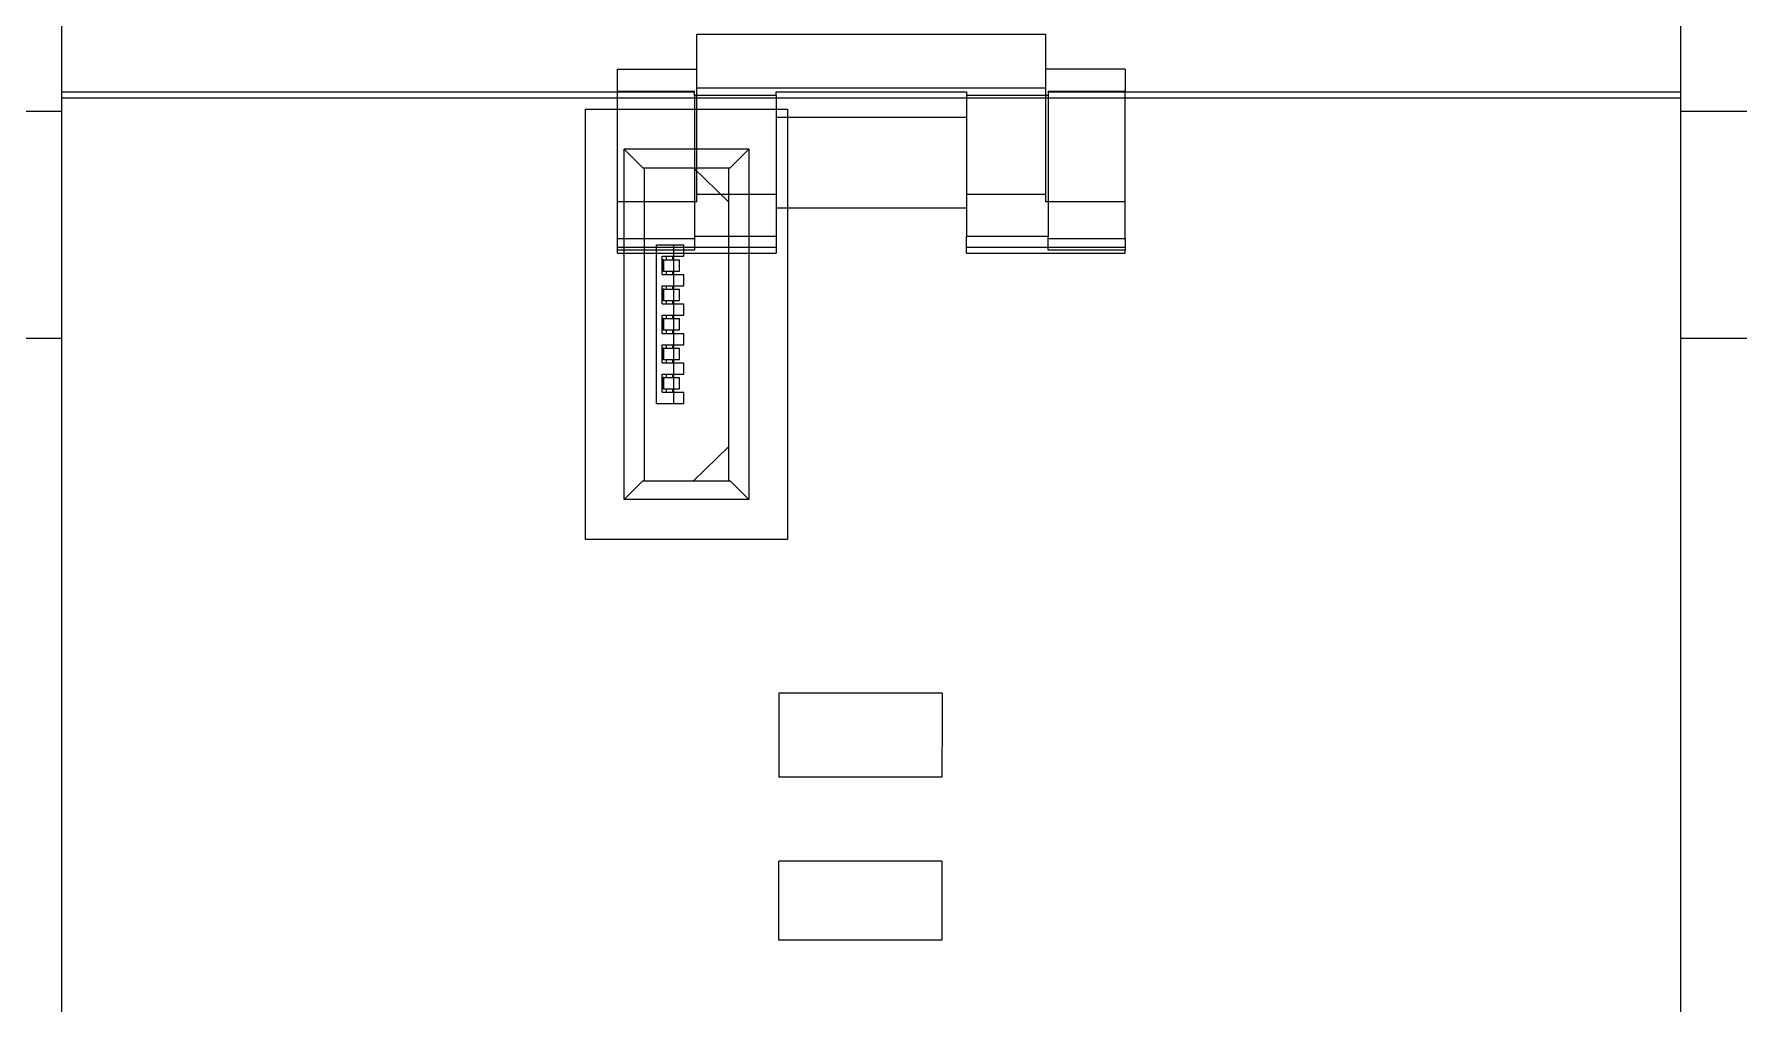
# Model space of a CAD drawing. Header units: millimetres. Extents: x 37984 to 70752, y 14140 to 37584.
# Drawn here: x 39495.31 to 39532.9, y 35707.21 to 35728.61 of the extents above; entities that cross this region are included whole.
import ezdxf

# ---------------------------------------------------------------- set-up
doc = ezdxf.new("R2010")
doc.units = ezdxf.units.MM
doc.set_wipeout_variables(frame=1)
doc.layers.add('000-PI-Oprema', color=30, linetype='Continuous', lineweight=5)
doc.layers.add('004-PI-DIN Šina', color=3, linetype='Continuous')

# ---------------------------------------------------------------- blocks, each defined once
blk = doc.blocks.new('*U853')
at = {"layer": '004-PI-DIN Šina'}
blk.add_lwpolyline([(410, -17.5), (410, 17.5), (0, 17.5), (0, -17.5)], close=True, dxfattribs=at)
blk.add_lwpolyline([(0, 12.5), (410, 12.5)], dxfattribs=at)
blk = doc.blocks.new('Socomec I-60')
blk.add_wipeout([(0, 44.75), (35.7, 44.75), (35.7, -44.75), (0, -44.75)]).dxf.layer = '000-PI-Oprema'
at = {"layer": '000-PI-Oprema'}
for p, q in [((0, -21.28), (0, 21.28)), ((35.7, -21.28), (35.7, 21.28)), ((14, 19.201), (21.7, 19.201)), ((14, 18.431), (14, 19.201)), ((21.7, 18.431), (21.7, 19.201)), ((12.25, 18.431), (14, 18.431)), ((12.25, 17.943), (12.25, 18.431)), ((14, 15.501), (14, 18.431)), ((23.45, 18.431), (21.7, 18.431)), ((21.7, 15.501), (21.7, 18.431)), ((23.45, 18.431), (23.45, 17.943)), ((0, 17.926), (13.95, 17.926)), ((0, 17.8), (35.7, 17.8)), ((12.25, 17.943), (13.95, 17.943)), ((12.25, 14.697), (12.25, 17.943)), ((13.95, 17.926), (13.95, 17.943)), ((13.95, 17.851), (13.95, 17.926)), ((15.75, 17.851), (13.95, 17.851)), ((13.95, 17.851), (13.95, 14.741)), ((14, 18.018), (21.7, 18.018)), ((15.75, 17.851), (15.75, 17.931)), ((15.75, 17.931), (19.95, 17.931)), ((15.75, 17.851), (15.75, 14.741)), ((19.95, 17.931), (19.95, 17.851)), ((21.75, 17.851), (19.95, 17.851)), ((19.95, 17.851), (19.95, 14.741)), ((21.75, 17.943), (21.75, 17.926)), ((21.75, 17.943), (23.45, 17.943)), ((21.75, 17.926), (21.75, 17.851)), ((21.75, 17.926), (35.7, 17.926)), ((21.75, 17.851), (21.75, 14.741)), ((23.45, 14.697), (23.45, 17.943)), ((11.55, 8.05), (11.55, 17.55)), ((11.55, 17.55), (16, 17.55)), ((11.55, 17.55), (11.55, 17.55)), ((15.75, 17.373), (15.75, 17.373)), ((15.75, 17.373), (19.95, 17.373)), ((16, 17.55), (16, 8.05)), ((16, 17.55), (16, 17.55)), ((19.95, 17.373), (19.95, 17.373)), ((15.152, 16.661), (12.398, 16.661)), ((12.398, 16.661), (12.809, 16.25)), ((12.398, 8.939), (12.398, 16.661)), ((14.741, 16.25), (15.152, 16.661)), ((15.152, 16.661), (15.152, 8.939)), ((12.809, 16.25), (14.741, 16.25)), ((12.85, 9.35), (12.85, 16.25)), ((12.85, 16.25), (12.85, 16.25)), ((13.928, 16.25), (14.7, 15.501)), ((13.928, 16.25), (13.928, 16.25)), ((14.7, 16.25), (14.7, 9.35)), ((14.7, 16.25), (14.7, 16.25)), ((14, 15.501), (12.25, 15.501)), ((15.75, 15.666), (14, 15.666)), ((14.7, 15.501), (14.7, 15.501)), ((21.7, 15.666), (19.95, 15.666)), ((23.45, 15.501), (21.7, 15.501)), ((15.75, 15.373), (19.95, 15.373)), ((15.75, 15.373), (15.75, 15.373)), ((19.95, 15.373), (19.95, 15.373)), ((12.25, 14.697), (13.95, 14.697)), ((12.25, 14.435), (12.25, 14.697)), ((13.95, 14.741), (13.95, 14.435)), ((15.75, 14.741), (13.95, 14.741)), ((15.75, 14.741), (15.75, 14.371)), ((19.95, 14.371), (19.95, 14.741)), ((21.75, 14.741), (19.95, 14.741)), ((21.75, 14.435), (21.75, 14.741)), ((21.75, 14.697), (23.45, 14.697)), ((23.45, 14.697), (23.45, 14.435)), ((15.75, 14.493), (12.25, 14.493)), ((12.25, 14.371), (12.25, 14.435)), ((13.95, 14.435), (12.25, 14.435)), ((12.25, 14.371), (15.75, 14.371)), ((13.115, 11.05), (13.115, 14.55)), ((13.115, 14.55), (13.115, 14.55)), ((13.115, 14.55), (13.495, 14.55)), ((13.235, 14.3), (13.336, 14.3)), ((13.235, 13.9), (13.235, 14.3)), ((13.336, 14.3), (13.495, 14.3)), ((13.336, 14.225), (13.336, 14.3)), ((13.47, 14.3), (13.47, 14.3)), ((13.47, 14.225), (13.47, 14.3)), ((13.495, 14.55), (13.495, 14.55)), ((13.495, 14.55), (13.715, 14.55)), ((13.495, 11.05), (13.495, 14.55)), ((13.495, 14.3), (13.715, 14.3)), ((13.495, 14.3), (13.495, 14.3)), ((13.715, 14.55), (13.715, 14.55)), ((13.715, 14.3), (13.715, 14.55)), ((13.715, 14.3), (13.715, 14.3)), ((23.45, 14.493), (19.95, 14.493)), ((19.95, 14.371), (23.45, 14.371)), ((23.45, 14.435), (21.75, 14.435)), ((23.45, 14.371), (23.45, 14.435)), ((13.269, 14.225), (13.256, 14.225)), ((13.256, 14.225), (13.256, 13.975)), ((13.269, 13.975), (13.256, 13.975)), ((13.269, 14.225), (13.336, 14.225)), ((13.269, 13.975), (13.269, 14.225)), ((13.269, 13.975), (13.336, 13.975)), ((13.272, 13.975), (13.272, 14.225)), ((13.336, 14.225), (13.495, 14.225)), ((13.336, 13.975), (13.495, 13.975)), ((13.336, 13.9), (13.336, 13.975)), ((13.47, 14.225), (13.47, 14.225)), ((13.47, 13.975), (13.47, 13.975)), ((13.47, 13.9), (13.47, 13.975)), ((13.495, 14.225), (13.62, 14.225)), ((13.495, 13.975), (13.62, 13.975)), ((13.62, 14.225), (13.62, 14.225)), ((13.62, 13.975), (13.62, 14.225)), ((13.62, 13.975), (13.62, 13.975)), ((13.235, 13.9), (13.336, 13.9)), ((13.235, 13.65), (13.336, 13.65)), ((13.235, 13.25), (13.235, 13.65)), ((13.269, 13.575), (13.256, 13.575)), ((13.256, 13.575), (13.256, 13.325)), ((13.269, 13.575), (13.336, 13.575)), ((13.269, 13.325), (13.269, 13.575)), ((13.272, 13.325), (13.272, 13.575)), ((13.336, 13.9), (13.495, 13.9)), ((13.336, 13.65), (13.495, 13.65)), ((13.336, 13.575), (13.336, 13.65)), ((13.336, 13.575), (13.495, 13.575)), ((13.47, 13.9), (13.47, 13.9)), ((13.47, 13.65), (13.47, 13.65)), ((13.47, 13.575), (13.47, 13.65)), ((13.47, 13.575), (13.47, 13.575)), ((13.495, 13.9), (13.495, 13.9)), ((13.495, 13.9), (13.715, 13.9)), ((13.495, 13.65), (13.715, 13.65)), ((13.495, 13.65), (13.495, 13.65)), ((13.495, 13.575), (13.62, 13.575)), ((13.62, 13.575), (13.62, 13.575)), ((13.62, 13.325), (13.62, 13.575)), ((13.715, 13.9), (13.715, 13.9)), ((13.715, 13.65), (13.715, 13.9)), ((13.715, 13.65), (13.715, 13.65)), ((13.235, 13.25), (13.336, 13.25)), ((13.269, 13.325), (13.256, 13.325)), ((13.269, 13.325), (13.336, 13.325)), ((13.336, 13.325), (13.495, 13.325)), ((13.336, 13.25), (13.336, 13.325)), ((13.336, 13.25), (13.495, 13.25)), ((13.47, 13.325), (13.47, 13.325)), ((13.47, 13.25), (13.47, 13.325)), ((13.47, 13.25), (13.47, 13.25)), ((13.495, 13.325), (13.62, 13.325)), ((13.495, 13.25), (13.495, 13.25)), ((13.495, 13.25), (13.715, 13.25)), ((13.62, 13.325), (13.62, 13.325)), ((13.715, 13.25), (13.715, 13.25)), ((13.715, 13), (13.715, 13.25)), ((13.235, 13), (13.336, 13)), ((13.235, 12.6), (13.235, 13)), ((13.269, 12.925), (13.256, 12.925)), ((13.256, 12.925), (13.256, 12.675)), ((13.269, 12.925), (13.336, 12.925)), ((13.269, 12.675), (13.269, 12.925)), ((13.272, 12.675), (13.272, 12.925)), ((13.336, 13), (13.495, 13)), ((13.336, 12.925), (13.336, 13)), ((13.336, 12.925), (13.495, 12.925)), ((13.47, 13), (13.47, 13)), ((13.47, 12.925), (13.47, 13)), ((13.47, 12.925), (13.47, 12.925)), ((13.495, 13), (13.715, 13)), ((13.495, 13), (13.495, 13)), ((13.495, 12.925), (13.62, 12.925)), ((13.62, 12.925), (13.62, 12.925)), ((13.62, 12.675), (13.62, 12.925)), ((13.715, 13), (13.715, 13)), ((13.235, 12.6), (13.336, 12.6)), ((13.269, 12.675), (13.256, 12.675)), ((13.269, 12.675), (13.336, 12.675)), ((13.336, 12.675), (13.495, 12.675)), ((13.336, 12.6), (13.336, 12.675)), ((13.336, 12.6), (13.495, 12.6)), ((13.47, 12.675), (13.47, 12.675)), ((13.47, 12.6), (13.47, 12.675)), ((13.47, 12.6), (13.47, 12.6)), ((13.495, 12.675), (13.62, 12.675)), ((13.495, 12.6), (13.495, 12.6)), ((13.495, 12.6), (13.715, 12.6)), ((13.62, 12.675), (13.62, 12.675)), ((13.715, 12.6), (13.715, 12.6)), ((13.715, 12.35), (13.715, 12.6)), ((13.235, 12.35), (13.336, 12.35)), ((13.235, 11.95), (13.235, 12.35)), ((13.269, 12.275), (13.256, 12.275)), ((13.256, 12.275), (13.256, 12.025)), ((13.269, 12.275), (13.336, 12.275)), ((13.269, 12.025), (13.269, 12.275)), ((13.272, 12.025), (13.272, 12.275)), ((13.336, 12.35), (13.495, 12.35)), ((13.336, 12.275), (13.336, 12.35)), ((13.336, 12.275), (13.495, 12.275)), ((13.47, 12.35), (13.47, 12.35)), ((13.47, 12.275), (13.47, 12.35)), ((13.47, 12.275), (13.47, 12.275)), ((13.495, 12.35), (13.715, 12.35)), ((13.495, 12.35), (13.495, 12.35)), ((13.495, 12.275), (13.62, 12.275)), ((13.62, 12.275), (13.62, 12.275)), ((13.62, 12.025), (13.62, 12.275)), ((13.715, 12.35), (13.715, 12.35)), ((13.235, 11.95), (13.336, 11.95)), ((13.235, 11.7), (13.336, 11.7)), ((13.235, 11.3), (13.235, 11.7)), ((13.269, 12.025), (13.256, 12.025)), ((13.269, 12.025), (13.336, 12.025)), ((13.336, 12.025), (13.495, 12.025)), ((13.336, 11.95), (13.336, 12.025)), ((13.336, 11.95), (13.495, 11.95)), ((13.336, 11.7), (13.495, 11.7)), ((13.336, 11.625), (13.336, 11.7)), ((13.47, 12.025), (13.47, 12.025)), ((13.47, 11.95), (13.47, 12.025)), ((13.47, 11.95), (13.47, 11.95)), ((13.47, 11.7), (13.47, 11.7)), ((13.47, 11.625), (13.47, 11.7)), ((13.495, 12.025), (13.62, 12.025)), ((13.495, 11.95), (13.495, 11.95)), ((13.495, 11.95), (13.715, 11.95)), ((13.495, 11.7), (13.715, 11.7)), ((13.495, 11.7), (13.495, 11.7)), ((13.62, 12.025), (13.62, 12.025)), ((13.715, 11.95), (13.715, 11.95)), ((13.715, 11.7), (13.715, 11.95)), ((13.715, 11.7), (13.715, 11.7)), ((13.235, 11.3), (13.336, 11.3)), ((13.269, 11.625), (13.256, 11.625)), ((13.256, 11.625), (13.256, 11.375)), ((13.269, 11.375), (13.256, 11.375)), ((13.269, 11.625), (13.336, 11.625)), ((13.269, 11.375), (13.269, 11.625)), ((13.269, 11.375), (13.336, 11.375)), ((13.272, 11.375), (13.272, 11.625)), ((13.336, 11.625), (13.495, 11.625)), ((13.336, 11.375), (13.495, 11.375)), ((13.336, 11.3), (13.336, 11.375)), ((13.336, 11.3), (13.495, 11.3)), ((13.47, 11.625), (13.47, 11.625)), ((13.47, 11.375), (13.47, 11.375)), ((13.47, 11.3), (13.47, 11.375)), ((13.47, 11.3), (13.47, 11.3)), ((13.495, 11.625), (13.62, 11.625)), ((13.495, 11.375), (13.62, 11.375)), ((13.495, 11.3), (13.715, 11.3)), ((13.495, 11.3), (13.495, 11.3)), ((13.62, 11.625), (13.62, 11.625)), ((13.62, 11.375), (13.62, 11.625)), ((13.62, 11.375), (13.62, 11.375)), ((13.715, 11.3), (13.715, 11.3)), ((13.715, 11.05), (13.715, 11.3)), ((13.115, 11.05), (13.495, 11.05)), ((13.115, 11.05), (13.115, 11.05)), ((13.495, 11.05), (13.715, 11.05)), ((13.495, 11.05), (13.495, 11.05)), ((13.715, 11.05), (13.715, 11.05)), ((14.7, 10.099), (13.928, 9.35)), ((14.7, 10.099), (14.7, 10.099)), ((12.398, 8.939), (12.809, 9.35)), ((12.809, 9.35), (14.741, 9.35)), ((12.85, 9.35), (12.85, 9.35)), ((13.928, 9.35), (13.928, 9.35)), ((14.7, 9.35), (14.7, 9.35)), ((15.152, 8.939), (14.741, 9.35)), ((15.152, 8.939), (12.398, 8.939)), ((16, 8.05), (11.55, 8.05)), ((11.55, 8.05), (11.55, 8.05)), ((16, 8.05), (16, 8.05)), ((15.811, 4.665), (15.811, 4.4)), ((19.41, 4.665), (15.811, 4.665)), ((15.811, 4.665), (15.811, 4.665)), ((19.41, 4.665), (19.409, 4.4)), ((19.41, 4.665), (19.41, 4.665)), ((15.811, 4.4), (15.811, 4.136)), ((15.811, 4.136), (15.812, 3.871)), ((19.409, 4.4), (19.409, 4.136)), ((19.409, 4.136), (19.409, 3.871)), ((15.812, 3.871), (15.812, 3.607)), ((19.409, 3.871), (19.409, 3.607)), ((15.812, 3.607), (15.812, 3.342)), ((19.409, 3.607), (19.408, 3.342)), ((15.812, 3.342), (15.812, 3.077)), ((15.812, 3.077), (15.813, 2.813)), ((19.408, 3.342), (19.408, 3.077)), ((19.408, 3.077), (19.408, 2.813)), ((19.408, 2.813), (15.813, 2.813)), ((15.813, 2.813), (15.813, 2.813)), ((19.408, 2.813), (19.408, 2.813)), ((15.814, 0.708), (15.813, 0.958)), ((19.407, 0.958), (15.813, 0.958)), ((15.813, 0.958), (15.813, 0.958)), ((19.407, 0.958), (19.407, 0.708)), ((19.407, 0.958), (19.407, 0.958)), ((15.814, 0.459), (15.814, 0.708)), ((15.814, 0.21), (15.814, 0.459)), ((19.407, 0.708), (19.407, 0.459)), ((19.407, 0.459), (19.407, 0.21)), ((15.814, -0.039), (15.814, 0.21)), ((19.407, 0.21), (19.407, -0.039)), ((15.814, -0.288), (15.814, -0.039)), ((15.814, -0.537), (15.814, -0.288)), ((19.407, -0.039), (19.407, -0.288)), ((19.407, -0.288), (19.407, -0.537)), ((15.814, -0.786), (15.814, -0.537)), ((19.407, -0.537), (19.407, -0.786)), ((19.407, -0.786), (15.814, -0.786)), ((15.814, -0.786), (15.814, -0.786)), ((19.407, -0.786), (19.407, -0.786))]:
    blk.add_line(p, q, dxfattribs=at)

msp = doc.modelspace()

# ---------------------------------------------------------------- block references
msp.add_blockref('*U853', (39303.172, 35709.404))

# ---------------------------------------------------------------- next in the draw order: block references
at = {"layer": '000-PI-Oprema'}
msp.add_blockref('Socomec I-60', (39495.922, 35709.406), dxfattribs=at)

doc.saveas('drawing.dxf')
